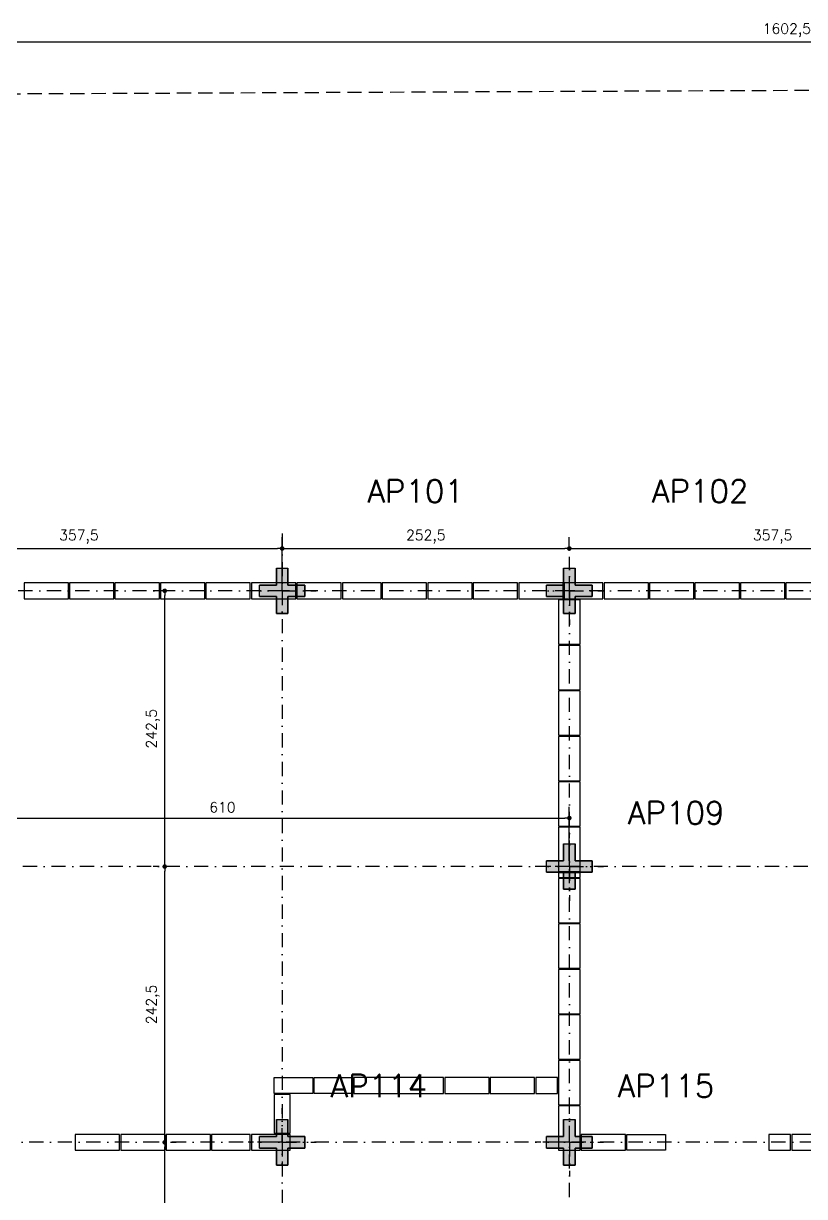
# Model space of a CAD drawing. Extents: x -17307 to 4579, y -20183 to -1225.
# Drawn here: x 994 to 1681, y -19003 to -17972 of the extents above; entities that cross this region are included whole.
import ezdxf

# ---------------------------------------------------------------- set-up
doc = ezdxf.new("R2010")
doc.units = 0
doc.header["$LTSCALE"] = 25
doc.linetypes.add('DASHDOT', pattern=[1, 0.5, -0.25, 0, -0.25])
doc.linetypes.add('DASHED2', pattern=[0.375, 0.25, -0.125])
for name, color, linetype in [('72', 7, 'Continuous'), ('ap', 2, 'Continuous'), ('COTA', 1, 'Continuous'), ('EIXO_AUXILIAR', 7, 'DASHDOT'), ('H3', 253, 'Continuous'), ('PENA_6', 6, 'Continuous'), ('PROJ', 252, 'Continuous'), ('TERRENO', 1, 'DASHED2'), ('VIGA', 3, 'Continuous')]:
    doc.layers.add(name, color=color, linetype=linetype)
doc.styles.add('COTA', font='romans.shx')
doc.styles.get("Standard").update_dxf_attribs({"font": 'romans.shx'})
doc.dimstyles.new('forma', dxfattribs={"dimscale": 5, "dimtxt": 1.8, "dimasz": 0.8, "dimexe": 2, "dimexo": 1, "dimgap": 1, "dimtad": 1, "dimdec": 1, "dimzin": 9, "dimtxsty": 'COTA', "dimblk1": 'DOT', "dimblk2": 'DOT', "dimsah": 1, "dimcen": 0, "dimdle": 1, "dimclrd": 256, "dimclre": 256, "dimclrt": 2, "dimadec": 0, "dimazin": 0, "dimtfac": 1, "dimtdec": 0, "dimtmove": 0, "dimatfit": 3, "dimfxl": 1, "dimtolj": 1, "dimtzin": 0, "dimarcsym": 0})

# ---------------------------------------------------------------- blocks, each defined once
blk = doc.blocks.new('A$C0e0013c1')
at = {"layer": 'H3'}
blk.add_hatch(color=256, dxfattribs=at).paths.add_polyline_path([(0.2, 0.8), (-0.2, 0.8), (-0.2, 0.2), (-0.8, 0.2), (-0.8, -0.2), (-0.2, -0.2), (-0.2, -0.8), (0.2, -0.8), (0.2, -0.2), (0.8, -0.2), (0.8, 0.2), (0.2, 0.2)])
blk.add_point((0, 0))
at = {"layer": 'ap'}
for p, q in [((-0.2, 0.8), (-0.2, 0.2)), ((-0.2, 0.2), (-0.2, 0.8)), ((-0.2, 0.8), (0.2, 0.8)), ((0.2, 0.2), (0.2, 0.8)), ((0.2, 0.8), (0.2, 0.2)), ((-0.2, 0.2), (-0.8, 0.2)), ((-0.8, 0.2), (-0.2, 0.2)), ((-0.8, -0.2), (-0.8, 0.2)), ((0.8, 0.2), (0.2, 0.2)), ((0.2, 0.2), (0.8, 0.2)), ((0.8, -0.2), (0.8, 0.2)), ((0.8, 0.2), (0.8, -0.2)), ((-0.8, -0.2), (-0.2, -0.2)), ((-0.2, -0.2), (-0.8, -0.2)), ((-0.2, -0.2), (-0.2, -0.8)), ((-0.2, -0.8), (-0.2, -0.2)), ((0.2, -0.8), (0.2, -0.2)), ((0.2, -0.2), (0.8, -0.2)), ((0.8, -0.2), (0.2, -0.2)), ((0.2, -0.2), (0.2, -0.8)), ((-0.2, -0.8), (0.2, -0.8)), ((0.2, -0.8), (-0.2, -0.8))]:
    blk.add_line(p, q, dxfattribs=at)
blk = doc.blocks.new('_ANGPRI')
blk.add_blockref('A$C0e0013c1', (0, 0))
blk = doc.blocks.new('_Dot')
at = {"color": 0, "linetype": 'ByBlock', "lineweight": -2}
blk.add_line((-0.5, 0), (-1, 0), dxfattribs=at)
at = {"color": 0, "linetype": 'ByBlock', "const_width": 0.5}
blk.add_lwpolyline([(-0.25, 0, 1), (0.25, 0, 1)], format="xyb", close=True, dxfattribs=at)
blk = doc.blocks.new('*D94')
at = {"layer": 'COTA', "lineweight": -2, "transparency": 16777216}
for p, q in [((864, -18465.8), (864, -18423.6)), ((1221.5, -18465.8), (1221.5, -18423.6)), ((868, -18433.6), (1217.5, -18433.6))]:
    blk.add_line(p, q, dxfattribs=at)
at = {"layer": 'Defpoints', "color": 0, "transparency": 16777216}
for p in [(1221.5, -18433.6), (864, -18470.8), (1221.5, -18470.8)]:
    blk.add_point(p, dxfattribs=at)
at = {"layer": 'COTA', "lineweight": -2, "transparency": 16777216, "xscale": 4, "yscale": 4, "zscale": 4, "rotation": 180}
blk.add_blockref('_Dot', (864, -18433.6), dxfattribs=at)
at = {"layer": 'COTA', "lineweight": -2, "transparency": 16777216, "xscale": 4, "yscale": 4, "zscale": 4}
blk.add_blockref('_Dot', (1221.5, -18433.6), dxfattribs=at)
at = {"layer": 'COTA', "color": 2, "transparency": 16777216, "insert": (1042.8, -18423.2), "char_height": 9, "attachment_point": 5, "style": 'COTA'}
blk.add_mtext('\\A1;357,5 ', dxfattribs=at)
blk = doc.blocks.new('*D98')
at = {"layer": 'COTA', "lineweight": -2, "transparency": 16777216}
for p, q in [((1221.5, -18465.8), (1221.5, -18423.6)), ((1474, -18435.8), (1474, -18423.6)), ((1225.5, -18433.6), (1470, -18433.6))]:
    blk.add_line(p, q, dxfattribs=at)
at = {"layer": 'Defpoints', "color": 0, "transparency": 16777216}
for p in [(1474, -18433.6), (1474, -18440.8), (1221.5, -18470.8)]:
    blk.add_point(p, dxfattribs=at)
at = {"layer": 'COTA', "lineweight": -2, "transparency": 16777216, "xscale": 4, "yscale": 4, "zscale": 4, "rotation": 180}
blk.add_blockref('_Dot', (1221.5, -18433.6), dxfattribs=at)
at = {"layer": 'COTA', "lineweight": -2, "transparency": 16777216, "xscale": 4, "yscale": 4, "zscale": 4}
blk.add_blockref('_Dot', (1474, -18433.6), dxfattribs=at)
at = {"layer": 'COTA', "color": 2, "transparency": 16777216, "insert": (1347.8, -18423.2), "char_height": 9, "attachment_point": 5, "style": 'COTA'}
blk.add_mtext('\\A1;252,5 ', dxfattribs=at)
blk = doc.blocks.new('*D99')
at = {"layer": 'COTA', "lineweight": -2, "transparency": 16777216}
for p, q in [((1474, -18435.8), (1474, -18423.6)), ((1831.5, -18465.8), (1831.5, -18423.6)), ((1478, -18433.6), (1827.5, -18433.6))]:
    blk.add_line(p, q, dxfattribs=at)
at = {"layer": 'Defpoints', "color": 0, "transparency": 16777216}
for p in [(1831.5, -18433.6), (1474, -18440.8), (1831.5, -18470.8)]:
    blk.add_point(p, dxfattribs=at)
at = {"layer": 'COTA', "lineweight": -2, "transparency": 16777216, "xscale": 4, "yscale": 4, "zscale": 4, "rotation": 180}
blk.add_blockref('_Dot', (1474, -18433.6), dxfattribs=at)
at = {"layer": 'COTA', "lineweight": -2, "transparency": 16777216, "xscale": 4, "yscale": 4, "zscale": 4}
blk.add_blockref('_Dot', (1831.5, -18433.6), dxfattribs=at)
at = {"layer": 'COTA', "color": 2, "transparency": 16777216, "insert": (1652.8, -18423.2), "char_height": 9, "attachment_point": 5, "style": 'COTA'}
blk.add_mtext('\\A1;357,5 ', dxfattribs=at)
blk = doc.blocks.new('*D52')
at = {"layer": 'COTA', "lineweight": -2, "transparency": 16777216}
for p, q in [((1113.2, -18955.8), (1108.2, -18955.8)), ((1118.2, -19116.8), (1118.2, -18959.8)), ((1113.2, -19120.8), (1108.2, -19120.8))]:
    blk.add_line(p, q, dxfattribs=at)
at = {"layer": 'Defpoints', "color": 0, "transparency": 16777216}
for p in [(1118.2, -18955.8), (1118.2, -18955.8), (1118.2, -19120.8)]:
    blk.add_point(p, dxfattribs=at)
at = {"layer": 'COTA', "lineweight": -2, "transparency": 16777216, "xscale": 4, "yscale": 4, "zscale": 4}
for p, rotation in [((1118.2, -18955.8), 90), ((1118.2, -19120.8), 270)]:
    blk.add_blockref('_Dot', p, dxfattribs=dict(at, rotation=rotation))
at = {"layer": 'COTA', "color": 2, "transparency": 16777216, "insert": (1108.7, -19038.3), "char_height": 9, "attachment_point": 5, "rotation": 90, "style": 'COTA'}
blk.add_mtext('\\A1;165 ', dxfattribs=at)
blk = doc.blocks.new('*D53')
at = {"layer": 'COTA', "lineweight": -2, "transparency": 16777216}
for p, q in [((1113.2, -18713.3), (1108.2, -18713.3)), ((1118.2, -18951.8), (1118.2, -18717.3)), ((1123.2, -18955.8), (1128.2, -18955.8))]:
    blk.add_line(p, q, dxfattribs=at)
at = {"layer": 'Defpoints', "color": 0, "transparency": 16777216}
for p in [(1118.2, -18713.3), (1118.2, -18713.3), (1118.2, -18955.8)]:
    blk.add_point(p, dxfattribs=at)
at = {"layer": 'COTA', "lineweight": -2, "transparency": 16777216, "xscale": 4, "yscale": 4, "zscale": 4}
for p, rotation in [((1118.2, -18713.3), 90), ((1118.2, -18955.8), 270)]:
    blk.add_blockref('_Dot', p, dxfattribs=dict(at, rotation=rotation))
at = {"layer": 'COTA', "color": 2, "transparency": 16777216, "insert": (1107.9, -18834.6), "char_height": 9, "attachment_point": 5, "rotation": 90, "style": 'COTA'}
blk.add_mtext('\\A1;242,5 ', dxfattribs=at)
blk = doc.blocks.new('*D54')
at = {"layer": 'COTA', "lineweight": -2, "transparency": 16777216}
for p, q in [((1113.2, -18470.8), (1108.2, -18470.8)), ((1118.2, -18709.3), (1118.2, -18474.8)), ((1113.2, -18713.3), (1108.2, -18713.3))]:
    blk.add_line(p, q, dxfattribs=at)
at = {"layer": 'Defpoints', "color": 0, "transparency": 16777216}
for p in [(1118.2, -18470.8), (1118.2, -18470.8), (1118.2, -18713.3)]:
    blk.add_point(p, dxfattribs=at)
at = {"layer": 'COTA', "lineweight": -2, "transparency": 16777216, "xscale": 4, "yscale": 4, "zscale": 4}
for p, rotation in [((1118.2, -18470.8), 90), ((1118.2, -18713.3), 270)]:
    blk.add_blockref('_Dot', p, dxfattribs=dict(at, rotation=rotation))
at = {"layer": 'COTA', "color": 2, "transparency": 16777216, "insert": (1107.9, -18592.1), "char_height": 9, "attachment_point": 5, "rotation": 90, "style": 'COTA'}
blk.add_mtext('\\A1;242,5 ', dxfattribs=at)
blk = doc.blocks.new('*D83')
at = {"layer": 'COTA', "lineweight": -2, "transparency": 16777216}
for p, q in [((864, -18708.3), (864, -18660.7)), ((1474, -18708.3), (1474, -18660.7)), ((868, -18670.7), (1470, -18670.7))]:
    blk.add_line(p, q, dxfattribs=at)
at = {"layer": 'Defpoints', "color": 0, "transparency": 16777216}
for p in [(1474, -18670.7), (864, -18713.3), (1474, -18713.3)]:
    blk.add_point(p, dxfattribs=at)
at = {"layer": 'COTA', "lineweight": -2, "transparency": 16777216, "xscale": 4, "yscale": 4, "zscale": 4, "rotation": 180}
blk.add_blockref('_Dot', (864, -18670.7), dxfattribs=at)
at = {"layer": 'COTA', "lineweight": -2, "transparency": 16777216, "xscale": 4, "yscale": 4, "zscale": 4}
blk.add_blockref('_Dot', (1474, -18670.7), dxfattribs=at)
at = {"layer": 'COTA', "color": 2, "transparency": 16777216, "insert": (1169, -18661.2), "char_height": 9, "attachment_point": 5, "style": 'COTA'}
blk.add_mtext('\\A1;610 ', dxfattribs=at)
blk = doc.blocks.new('A$C8190ba7d')
at = {"layer": 'PROJ'}
for points in [[(987.1, -698.4), (1026.1, -698.4), (1026.1, -684.4), (987.1, -684.4), (987.1, -698.4)], [(1027.1, -698.4), (1066.1, -698.4), (1066.1, -684.4), (1027.1, -684.4), (1027.1, -698.4)], [(1067.1, -698.4), (1106.1, -698.4), (1106.1, -684.4), (1067.1, -684.4), (1067.1, -698.4)], [(1107.1, -698.4), (1146.1, -698.4), (1146.1, -684.4), (1107.1, -684.4), (1107.1, -698.4)], [(1147.1, -698.4), (1186.1, -698.4), (1186.1, -684.4), (1147.1, -684.4), (1147.1, -698.4)], [(1187.1, -698.4), (1226.1, -698.4), (1226.1, -684.4), (1187.1, -684.4), (1187.1, -698.4)], [(1227.1, -698.4), (1266.1, -698.4), (1266.1, -684.4), (1227.1, -684.4), (1227.1, -698.4)], [(1267.1, -698.4), (1301.1, -698.4), (1301.1, -684.4), (1267.1, -684.4), (1267.1, -698.4)], [(1302.1, -698.4), (1341.1, -698.4), (1341.1, -684.4), (1302.1, -684.4), (1302.1, -698.4)], [(1342.1, -698.4), (1381.1, -698.4), (1381.1, -684.4), (1342.1, -684.4), (1342.1, -698.4)], [(1382.1, -698.4), (1421.1, -698.4), (1421.1, -684.4), (1382.1, -684.4), (1382.1, -698.4)], [(1422.1, -698.4), (1461.1, -698.4), (1461.1, -684.4), (1422.1, -684.4), (1422.1, -698.4)], [(1462.1, -698.4), (1496.1, -698.4), (1496.1, -684.4), (1462.1, -684.4), (1462.1, -698.4)], [(1497.1, -698.4), (1536.1, -698.4), (1536.1, -684.4), (1497.1, -684.4), (1497.1, -698.4)], [(1537.1, -698.4), (1576.1, -698.4), (1576.1, -684.4), (1537.1, -684.4), (1537.1, -698.4)], [(1577.1, -698.4), (1616.1, -698.4), (1616.1, -684.4), (1577.1, -684.4), (1577.1, -698.4)], [(1617.1, -698.4), (1656.1, -698.4), (1656.1, -684.4), (1617.1, -684.4), (1617.1, -698.4)], [(1657.1, -698.4), (1696.1, -698.4), (1696.1, -684.4), (1657.1, -684.4), (1657.1, -698.4)], [(1457.1, -699.4), (1457.1, -738.4), (1476.1, -738.4), (1476.1, -699.4), (1457.1, -699.4)], [(1457.1, -739.4), (1457.1, -778.4), (1476.1, -778.4), (1476.1, -739.4), (1457.1, -739.4)], [(1457.1, -779.4), (1457.1, -818.4), (1476.1, -818.4), (1476.1, -779.4), (1457.1, -779.4)], [(1457.1, -819.4), (1457.1, -858.4), (1476.1, -858.4), (1476.1, -819.4), (1457.1, -819.4)], [(1457.1, -859.4), (1457.1, -898.4), (1476.1, -898.4), (1476.1, -859.4), (1457.1, -859.4)], [(1457.1, -899.4), (1457.1, -938.4), (1476.1, -938.4), (1476.1, -899.4), (1457.1, -899.4)], [(1476.1, -943.4), (1476.1, -939.4), (1457.1, -939.4), (1457.1, -943.4), (1476.1, -943.4)], [(1457.1, -944.4), (1457.1, -983.4), (1476.1, -983.4), (1476.1, -944.4), (1457.1, -944.4)], [(1457.1, -984.4), (1457.1, -1023.4), (1476.1, -1023.4), (1476.1, -984.4), (1457.1, -984.4)], [(1457.1, -1024.4), (1457.1, -1063.4), (1476.1, -1063.4), (1476.1, -1024.4), (1457.1, -1024.4)], [(1457.1, -1064.4), (1457.1, -1103.4), (1476.1, -1103.4), (1476.1, -1064.4), (1457.1, -1064.4)], [(1457.1, -1104.4), (1457.1, -1143.4), (1476.1, -1143.4), (1476.1, -1104.4), (1457.1, -1104.4)], [(1207.1, -1119.4), (1241.1, -1119.4), (1241.1, -1133.4), (1207.1, -1133.4), (1207.1, -1119.4)], [(1242.1, -1119.4), (1276.1, -1119.4), (1276.1, -1133.4), (1242.1, -1133.4), (1242.1, -1119.4)], [(1316.1, -1119.4), (1277.1, -1119.4), (1277.1, -1133.4), (1316.1, -1133.4), (1316.1, -1119.4)], [(1356.1, -1119.4), (1317.1, -1119.4), (1317.1, -1133.4), (1356.1, -1133.4), (1356.1, -1119.4)], [(1396.1, -1119.4), (1357.1, -1119.4), (1357.1, -1133.4), (1396.1, -1133.4), (1396.1, -1119.4)], [(1436.1, -1119.4), (1397.1, -1119.4), (1397.1, -1133.4), (1436.1, -1133.4), (1436.1, -1119.4)], [(1437.1, -1133.4), (1456.1, -1133.4), (1456.1, -1119.4), (1437.1, -1119.4), (1437.1, -1133.4)], [(1207.1, -1134.4), (1207.1, -1168.4), (1221.1, -1168.4), (1221.1, -1134.4), (1207.1, -1134.4)], [(1457.1, -1144.4), (1457.1, -1183.4), (1476.1, -1183.4), (1476.1, -1144.4), (1457.1, -1144.4)], [(1071.1, -1169.4), (1032.1, -1169.4), (1032.1, -1183.4), (1071.1, -1183.4), (1071.1, -1169.4)], [(1111.1, -1169.4), (1072.1, -1169.4), (1072.1, -1183.4), (1111.1, -1183.4), (1111.1, -1169.4)], [(1151.1, -1169.4), (1112.1, -1169.4), (1112.1, -1183.4), (1151.1, -1183.4), (1151.1, -1169.4)], [(1186.1, -1169.4), (1152.1, -1169.4), (1152.1, -1183.4), (1186.1, -1183.4), (1186.1, -1169.4)], [(1221.1, -1169.4), (1187.1, -1169.4), (1187.1, -1183.4), (1221.1, -1183.4), (1221.1, -1169.4)], [(1516.1, -1169.4), (1477.1, -1169.4), (1477.1, -1183.4), (1516.1, -1183.4), (1516.1, -1169.4)], [(1517.1, -1169.4), (1551.1, -1169.4), (1551.1, -1183.4), (1517.1, -1183.4), (1517.1, -1169.4)], [(1642.1, -1183.4), (1661.1, -1183.4), (1661.1, -1169.4), (1642.1, -1169.4), (1642.1, -1183.4)], [(1701.1, -1169.4), (1662.1, -1169.4), (1662.1, -1183.4), (1701.1, -1183.4), (1701.1, -1169.4)]]:
    blk.add_lwpolyline(points, dxfattribs=at)
blk = doc.blocks.new('*D105')
at = {"layer": 'COTA', "lineweight": -2, "transparency": 16777216}
for p, q in [((864, -18015.3), (864, -17978.1)), ((2466.5, -17983.1), (2466.5, -17978.1)), ((868, -17988.1), (2462.5, -17988.1))]:
    blk.add_line(p, q, dxfattribs=at)
at = {"layer": 'Defpoints', "color": 0, "transparency": 16777216}
for p in [(2466.5, -17988.1), (2466.5, -17988.1), (864, -18020.3)]:
    blk.add_point(p, dxfattribs=at)
at = {"layer": 'COTA', "lineweight": -2, "transparency": 16777216, "xscale": 4, "yscale": 4, "zscale": 4, "rotation": 180}
blk.add_blockref('_Dot', (864, -17988.1), dxfattribs=at)
at = {"layer": 'COTA', "lineweight": -2, "transparency": 16777216, "xscale": 4, "yscale": 4, "zscale": 4}
blk.add_blockref('_Dot', (2466.5, -17988.1), dxfattribs=at)
at = {"layer": 'COTA', "color": 2, "transparency": 16777216, "insert": (1665.3, -17977.8), "char_height": 9, "attachment_point": 5, "style": 'COTA'}
blk.add_mtext('\\A1;1602,5 ', dxfattribs=at)

msp = doc.modelspace()

# ---------------------------------------------------------------- linework, layer by layer
at = {"layer": 'EIXO_AUXILIAR', "color": 1}
for p, q in [((1221.517, -18420.382), (1221.517, -19681.634)), ((1474.017, -19681.762), (1474.017, -18440.826)), ((3311.124, -18470.826), (552.208, -18470.826)), ((3290.047, -18713.326), (343.246, -18713.326)), ((2894.017, -18955.826), (406.595, -18955.826))]:
    msp.add_line(p, q, dxfattribs=at)
at = {"layer": 'EIXO_AUXILIAR'}
for p, q in [((1221.517, -18470.826), (1221.517, -18440.826)), ((1221.517, -18470.826), (1221.517, -18440.826)), ((1221.517, -18470.826), (1221.517, -18440.826)), ((1474.017, -18470.826), (1474.017, -18440.826)), ((1474.017, -18470.826), (1474.017, -18440.826)), ((1474.017, -18470.826), (1474.017, -18440.826)), ((1221.517, -18470.826), (1191.517, -18470.826)), ((1221.517, -18470.826), (1191.517, -18470.826)), ((1221.517, -18470.826), (1221.517, -18500.826)), ((1221.517, -18470.826), (1221.517, -18500.826)), ((1221.517, -18470.826), (1251.517, -18470.826)), ((1474.017, -18470.826), (1444.017, -18470.826)), ((1474.017, -18470.826), (1444.017, -18470.826)), ((1474.017, -18470.826), (1474.017, -18500.826)), ((1474.017, -18470.826), (1474.017, -18500.826)), ((1474.017, -18470.826), (1504.017, -18470.826)), ((1474.017, -18713.326), (1474.017, -18683.326)), ((1474.017, -18713.326), (1474.017, -18683.326)), ((1474.017, -18713.326), (1474.017, -18683.326)), ((1474.017, -18713.326), (1444.017, -18713.326)), ((1474.017, -18713.326), (1444.017, -18713.326)), ((1474.017, -18713.326), (1474.017, -18743.326)), ((1474.017, -18713.326), (1504.017, -18713.326)), ((1474.017, -18713.326), (1474.017, -18743.326)), ((1474.017, -18713.326), (1504.017, -18713.326)), ((1221.517, -18955.826), (1221.517, -18925.826)), ((1221.517, -18955.826), (1221.517, -18925.826)), ((1221.517, -18955.826), (1221.517, -18925.826)), ((1474.017, -18955.826), (1474.017, -18925.826)), ((1474.017, -18955.826), (1474.017, -18925.826)), ((1474.017, -18955.826), (1474.017, -18925.826)), ((1221.517, -18955.826), (1191.517, -18955.826)), ((1221.517, -18955.826), (1191.517, -18955.826)), ((1221.517, -18955.826), (1221.517, -18985.826)), ((1221.517, -18955.826), (1251.517, -18955.826)), ((1221.517, -18955.826), (1221.517, -18985.826)), ((1221.517, -18955.826), (1251.517, -18955.826)), ((1474.017, -18955.826), (1444.017, -18955.826)), ((1474.017, -18955.826), (1444.017, -18955.826)), ((1474.017, -18955.826), (1474.017, -18985.826)), ((1474.017, -18955.826), (1504.017, -18955.826)), ((1474.017, -18955.826), (1474.017, -18985.826)), ((1474.017, -18955.826), (1504.017, -18955.826))]:
    msp.add_line(p, q, dxfattribs=at)
at = {"layer": 'TERRENO', "linetype": 'DASHED2', "ltscale": 2}
msp.add_lwpolyline([(2359.473, -18028.068), (1610.112, -18031.17), (927.424, -18034.221), (-330.859, -18043.582), (-501.122, -19040.291), (-585.151, -19551.674), (-671.859, -19987.291), (-680.483, -20037.826), (247.004, -20042.367), (553.796, -20043.822), (798.65, -20046.235), (1370.848, -20046.189), (1899.703, -20054.788)], dxfattribs=at)

# ---------------------------------------------------------------- block references
at = {"layer": 'PENA_6'}
msp.add_blockref('A$C8190ba7d', (7.404, -17779.397), dxfattribs=at)
at = {"layer": 'VIGA', "xscale": 25, "yscale": 25}
for p in [(1221.517, -18470.826), (1474.017, -18470.826), (1474.017, -18713.326), (1221.517, -18955.826), (1474.017, -18955.826)]:
    msp.add_blockref('_ANGPRI', p, dxfattribs=at)

# ---------------------------------------------------------------- texts
at = {"layer": '72', "linetype": 'Continuous'}
for s, p in [('AP101', (1296.517, -18393.215)), ('AP102', (1546.624, -18393.215)), ('AP109', (1525.533, -18675.981)), ('AP114', (1264.08, -18916.156)), ('AP115', (1516.58, -18916.156))]:
    msp.add_text(s, height=20, dxfattribs=at).set_placement(p)

# ---------------------------------------------------------------- dimensions: what is measured, and where the dimension line sits
at = {"layer": 'COTA'}
for base, p1, p2, override, picture, middle in [((2466.517, -17988.144), (864.017, -18020.293), (2466.517, -17988.144), {"dimpost": ' ', "dimtmove": 1}, '*D105', (1665.267, -17977.787)), ((1474.017, -18433.603), (1221.517, -18470.826), (1474.017, -18440.826), {"dimpost": ' '}, '*D98', (1347.767, -18423.246)), ((1831.517, -18433.603), (1474.017, -18440.826), (1831.517, -18470.826), {"dimpost": ' '}, '*D99', (1652.767, -18423.246)), ((1474.017, -18670.691), (864.017, -18713.326), (1474.017, -18713.326), {"dimpost": ' '}, '*D83', (1169.017, -18661.191))]:
    dim = msp.add_linear_dim(base=base, p1=p1, p2=p2, dimstyle='forma', override=override, dxfattribs=at)
    dim.commit()
    dim.dimension.update_dxf_attribs({"geometry": picture, "text_midpoint": middle})
dim = msp.add_linear_dim(base=(1221.517, -18433.603), p1=(864.017, -18470.826), p2=(1221.517, -18470.826), dimstyle='forma', override={"dimpost": ' '}, dxfattribs=at)
dim.commit()
dim.dimension.update_dxf_attribs({"geometry": '*D94', "text_midpoint": (1042.767, -18433.603), "dimtype": 128})
for base, p1, p2, picture, middle in [((1118.235, -18470.826), (1118.235, -18713.326), (1118.235, -18470.826), '*D54', (1107.877, -18592.076)), ((1118.235, -18713.326), (1118.235, -18955.826), (1118.235, -18713.326), '*D53', (1107.877, -18834.576)), ((1118.235, -18955.826), (1118.235, -19120.826), (1118.235, -18955.826), '*D52', (1108.735, -19038.326))]:
    dim = msp.add_linear_dim(base=base, p1=p1, p2=p2, angle=90, dimstyle='forma', override={"dimpost": ' '}, dxfattribs=at)
    dim.commit()
    dim.dimension.update_dxf_attribs({"geometry": picture, "text_midpoint": middle})

doc.saveas('drawing.dxf')
